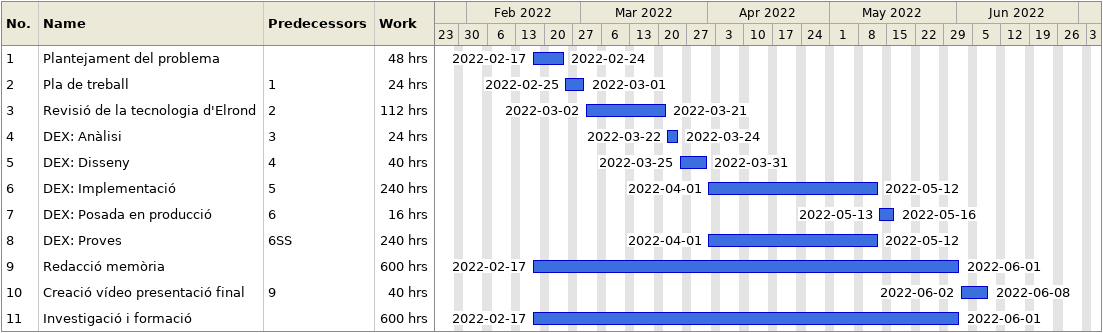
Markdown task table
| ID | Task | Start | Finish | Predecessors | Work (h) |
|---|---|---|---|---|---|
| 1 | Plantejament del problema | 2022-02-17 | 2022-02-24 |  | 48 |
| 2 | Pla de treball | 2022-02-25 | 2022-03-01 | 1 | 24 |
| 3 | Revisió de la tecnologia d'Elrond | 2022-03-02 | 2022-03-21 | 2 | 112 |
| 4 | DEX: Anàlisi | 2022-03-22 | 2022-03-24 | 3 | 24 |
| 5 | DEX: Disseny | 2022-03-25 | 2022-03-31 | 4 | 40 |
| 6 | DEX: Implementació | 2022-04-01 | 2022-05-12 | 5 | 240 |
| 7 | DEX: Posada en producció | 2022-05-13 | 2022-05-16 | 6 | 16 |
| 8 | DEX: Proves | 2022-04-01 | 2022-05-12 | 6SS | 240 |
| 9 | Redacció memòria | 2022-02-17 | 2022-06-01 |  | 600 |
| 10 | Creació vídeo presentació final | 2022-06-02 | 2022-06-08 | 9 | 40 |
| 11 | Investigació i formació | 2022-02-17 | 2022-06-01 |  | 600 |
